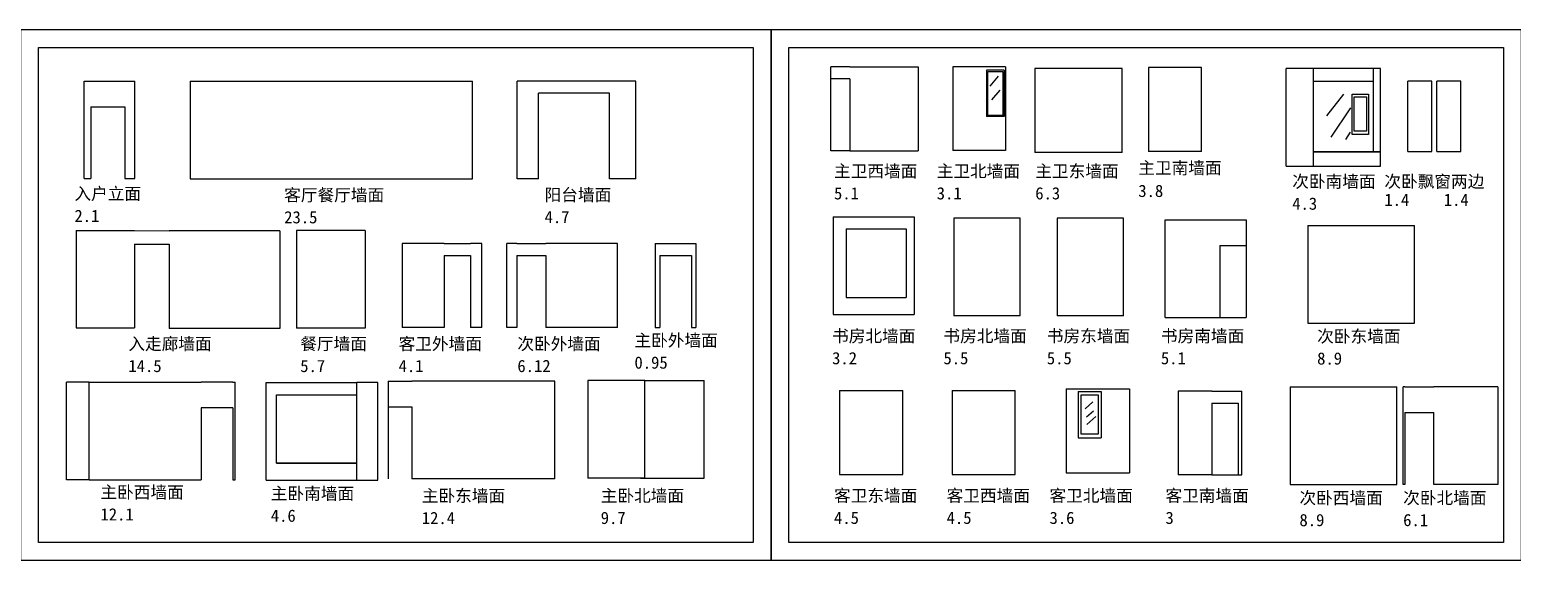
# Model space of a CAD drawing. Header units: millimetres. Extents: x -1666 to 220555, y -7114 to 28673.
# Drawn here: x 111297 to 154582, y -4928 to 10561 of the extents above; entities that cross this region are included whole.
import ezdxf

# ---------------------------------------------------------------- set-up
doc = ezdxf.new("R2010")
doc.units = ezdxf.units.MM
doc.header["$LTSCALE"] = 80
doc.styles.get("Standard").update_dxf_attribs({"font": 'arial.ttf'})

msp = doc.modelspace()

# ---------------------------------------------------------------- linework, layer by layer
at = {"color": 41, "true_color": 0xf4ee51}
for p, q in [((134689.301, 9125.576), (134689.301, 9475.576)), ((135244.301, 9475.576), (134689.301, 9475.576)), ((135244.301, 9125.576), (134689.301, 9125.576)), ((134689.301, 7025.576), (134689.301, 9125.576)), ((135244.301, 9125.576), (135244.301, 7025.576)), ((137239.301, 9475.576), (137239.301, 7025.576)), ((138248.02, 9479.829), (138248.02, 7029.829)), ((139788.02, 9479.829), (138248.02, 9479.829)), ((139228.02, 9379.829), (139228.02, 8029.829)), ((139743.02, 9379.829), (139228.02, 9379.829)), ((139338.02, 8909.829), (139578.02, 9199.829)), ((139743.02, 9379.829), (139743.02, 8029.829)), ((139788.02, 9479.829), (139788.02, 7029.829)), ((140639.813, 9427.105), (140639.813, 6977.105)), ((143189.813, 6977.105), (143189.813, 9427.105)), ((143964.035, 9455.651), (143964.035, 7005.651)), ((145504.035, 7005.651), (145504.035, 9455.651)), ((147974.953, 6575.823), (147974.953, 9430.823)), ((150734.953, 9430.823), (147974.953, 9430.823)), ((148774.953, 6575.823), (148774.953, 9430.823)), ((150529.953, 7000.823), (150529.953, 9430.823)), ((150734.953, 6575.823), (150734.953, 9430.823)), ((112889.132, 6212.217), (112889.132, 9062.217)), ((113084.132, 9062.217), (114074.132, 9062.217)), ((114364.132, 6212.217), (114364.132, 9062.217)), ((115979.388, 9059.218), (115979.388, 6209.218)), ((124224.388, 6209.218), (124224.388, 9059.218)), ((125524.794, 6210.811), (125524.794, 9060.811)), ((126154.794, 6210.811), (126154.794, 8710.811)), ((128224.794, 6210.811), (128224.794, 8710.811)), ((128989.794, 6210.811), (128989.794, 9060.811)), ((139388.02, 8509.829), (139628.02, 8799.829)), ((148774.953, 9060.823), (150529.953, 9060.823)), ((149164.953, 8045.823), (149664.953, 8675.823)), ((151527.931, 7000.823), (151527.931, 9060.823)), ((152227.931, 9060.823), (151527.931, 9060.823)), ((152227.931, 7000.823), (152227.931, 9060.823)), ((152378.401, 7000.823), (152378.401, 9060.823)), ((153078.401, 9060.823), (152378.401, 9060.823)), ((153078.401, 7000.823), (153078.401, 9060.823)), ((113084.132, 8312.217), (114074.132, 8312.217)), ((113084.132, 8312.217), (113084.132, 6212.217)), ((114074.132, 8312.217), (114074.132, 6212.217)), ((149294.953, 7425.823), (149862.687, 8280.687)), ((139743.02, 8029.829), (139228.02, 8029.829)), ((149724.953, 7355.823), (149855.947, 7569.07)), ((135244.301, 7025.576), (134689.301, 7025.576)), ((139788.02, 7029.829), (138248.02, 7029.829)), ((148774.953, 7000.823), (150734.953, 7000.823)), ((148774.953, 6990.823), (150734.953, 6990.823)), ((151527.931, 7000.823), (152227.931, 7000.823)), ((152378.401, 7000.823), (153078.401, 7000.823)), ((147974.953, 6575.823), (150734.953, 6575.823)), ((134753.713, 5094.72), (135138.713, 5094.72)), ((134753.713, 5094.72), (134753.713, 2244.72)), ((135138.713, 5094.72), (136883.713, 5094.72)), ((136883.713, 5094.72), (137118.713, 5094.72)), ((137118.713, 5094.72), (137118.713, 2244.72)), ((140213.221, 5061.238), (138278.221, 5061.238)), ((138278.221, 5061.238), (138278.221, 2211.238)), ((140213.221, 2211.238), (140213.221, 5061.238)), ((143231.72, 5061.238), (141296.72, 5061.238)), ((141296.72, 5061.238), (141296.72, 2211.238)), ((143231.72, 2211.238), (143231.72, 5061.238)), ((144450.851, 2159.419), (144450.851, 5009.419)), ((146040.851, 5009.419), (146815.851, 5009.419)), ((146815.851, 5009.419), (146815.851, 4259.419)), ((148613.427, 4848.468), (148613.427, 1998.468)), ((151723.427, 1998.468), (151723.427, 4848.468)), ((112658.218, 4703.466), (112658.218, 1853.466)), ((114358.218, 4703.466), (115373.218, 4693.466)), ((118603.218, 4693.466), (118603.218, 1843.466)), ((119090.376, 4700.343), (119090.376, 1850.343)), ((121090.376, 4700.343), (121090.376, 1850.343)), ((135138.713, 4744.72), (136883.713, 4744.72)), ((135138.713, 4744.72), (135138.713, 2744.72)), ((136883.713, 4744.72), (136883.713, 2744.72)), ((114358.218, 4303.466), (114358.218, 1853.466)), ((114358.218, 4303.466), (115373.218, 4303.466)), ((115373.218, 4303.466), (115373.218, 1843.466)), ((122168.866, 4317.842), (122168.866, 1867.842)), ((123393.866, 4317.842), (124163.866, 4317.842)), ((123393.866, 3967.842), (123393.866, 1867.842)), ((123393.866, 3967.842), (124163.866, 3967.842)), ((124163.866, 3967.842), (124163.866, 1867.842)), ((124493.866, 1867.842), (124493.866, 4317.842)), ((125515.524, 4317.104), (125225.524, 4317.104)), ((125225.524, 1867.104), (125225.524, 4317.104)), ((125515.524, 4317.104), (126365.524, 4317.104)), ((125515.524, 3967.104), (126365.524, 3967.104)), ((125515.524, 3967.104), (125515.524, 1867.104)), ((126365.524, 3967.104), (126365.524, 1867.104)), ((128455.524, 1867.104), (128455.524, 4317.104)), ((129561.605, 4318.256), (129561.605, 1868.256)), ((129696.605, 4318.256), (130621.605, 4318.256)), ((129696.605, 3968.256), (130621.605, 3968.256)), ((129696.605, 3968.256), (129696.605, 1868.256)), ((130621.605, 3968.256), (130621.605, 1868.256)), ((130741.605, 4318.256), (130741.605, 1868.256)), ((146040.851, 4259.419), (146815.851, 4259.419)), ((146040.851, 4259.419), (146040.851, 2159.419)), ((146815.851, 4259.419), (146815.851, 2159.419)), ((135138.713, 2744.72), (136883.713, 2744.72)), ((134753.713, 2244.72), (135138.713, 2244.72)), ((135138.713, 2244.72), (136883.713, 2244.72)), ((136883.713, 2244.72), (137118.713, 2244.72)), ((140213.221, 2211.238), (138278.221, 2211.238)), ((143231.72, 2211.238), (141296.72, 2211.238)), ((125515.524, 1867.104), (125225.524, 1867.104)), ((146040.851, 2159.419), (146815.851, 2159.419)), ((112368.285, -2579.289), (112368.285, 270.711)), ((113035.785, -2579.289), (113035.785, 270.711)), ((117225.785, 270.711), (116300.785, 270.711)), ((117300.785, -2579.289), (117300.785, 270.711)), ((118197.248, 261.199), (120847.248, 261.199)), ((118197.248, -2588.801), (118197.248, 261.199)), ((120847.248, -2588.801), (120847.248, 261.199)), ((121457.248, 261.199), (120847.248, 261.199)), ((121457.248, -2588.801), (121457.248, 261.199)), ((121766.75, 304.27), (122456.75, 304.27)), ((121766.75, 304.27), (121766.75, -445.73)), ((126626.75, -2545.73), (126626.75, 304.27)), ((127594.647, 321.979), (127594.647, -2528.021)), ((129254.647, -2528.021), (129254.647, 321.979)), ((129254.647, -2528.021), (129254.647, 321.979)), ((130984.647, -2528.021), (130984.647, 321.979)), ((134938.98, 29.158), (134938.98, -2420.842)), ((136783.98, -2420.842), (136783.98, 29.158)), ((138226.355, 29.158), (138226.355, -2420.842)), ((140071.355, -2420.842), (140071.355, 29.158)), ((141559.708, 75.975), (141559.708, -2374.025)), ((141559.708, 75.975), (143409.708, 75.975)), ((143409.708, 75.975), (143409.708, -2374.025)), ((144826.16, 14.14), (144826.16, -2435.86)), ((145811.16, 14.14), (146581.16, 14.14)), ((146681.16, -2435.86), (146681.16, 14.14)), ((148097.108, 132.156), (148097.108, -2717.844)), ((151207.108, -2717.844), (151207.108, 132.156)), ((151393.81, -2711.929), (151393.81, 138.071)), ((151443.81, 138.071), (152293.81, 138.071)), ((154153.81, 138.071), (154153.81, -2711.929)), ((118507.248, -2093.801), (118507.248, -98.801)), ((118507.248, -98.801), (120847.248, -98.801)), ((141909.708, -4.025), (142579.708, -4.025)), ((141909.708, -4.025), (141909.708, -1354.025)), ((142114.708, -504.025), (142334.708, -304.025)), ((142579.708, -4.025), (142579.708, -1354.025)), ((145811.16, -335.86), (146581.16, -335.86)), ((145811.16, -335.86), (145811.16, -2435.86)), ((146581.16, -335.86), (146581.16, -2435.86)), ((117225.785, -479.289), (116300.785, -479.289)), ((116300.785, -479.289), (116300.785, -2579.289)), ((117225.785, -479.289), (117225.785, -2579.289)), ((121766.75, -445.73), (122456.75, -445.73)), ((121766.75, -445.73), (121766.75, -2545.73)), ((122456.75, -445.73), (122456.75, -2545.73)), ((142154.708, -744.025), (142354.708, -564.025)), ((142164.708, -964.025), (142424.708, -734.025)), ((151443.81, -611.929), (152293.81, -611.929)), ((151443.81, -611.929), (151443.81, -2711.929)), ((152293.81, -2711.929), (152293.81, -611.929)), ((141909.708, -1354.025), (142579.708, -1354.025)), ((118507.248, -2083.801), (120847.248, -2083.801)), ((118507.248, -2093.801), (120847.248, -2093.801)), ((118197.248, -2588.801), (120847.248, -2588.801)), ((129134.647, -2528.021), (129254.647, -2528.021)), ((129134.647, -2528.021), (129254.647, -2528.021)), ((141559.708, -2374.025), (143409.708, -2374.025)), ((145811.16, -2435.86), (146581.16, -2435.86))]:
    msp.add_line(p, q, dxfattribs=at)
at = {"color": 2, "true_color": 0xf1eb1f}
for p, q in [((135244.301, 9475.576), (137239.301, 9475.576)), ((143189.813, 9427.105), (140639.813, 9427.105)), ((145504.035, 9455.651), (143964.035, 9455.651)), ((112889.132, 9062.217), (113084.132, 9062.217)), ((114074.132, 9062.217), (114364.132, 9062.217)), ((115979.388, 9059.218), (124224.388, 9059.218)), ((128989.794, 9060.811), (125524.794, 9060.811)), ((128224.794, 8710.811), (126154.794, 8710.811)), ((135244.301, 7025.576), (137239.301, 7025.576)), ((143189.813, 6977.105), (140639.813, 6977.105)), ((145504.035, 7005.651), (143964.035, 7005.651)), ((112889.132, 6212.217), (113084.132, 6212.217)), ((114074.132, 6212.217), (114364.132, 6212.217)), ((115979.388, 6209.218), (124224.388, 6209.218)), ((126154.794, 6210.811), (125524.794, 6210.811)), ((128989.794, 6210.811), (128224.794, 6210.811)), ((144450.851, 5009.419), (146040.851, 5009.419)), ((148613.427, 4848.468), (151723.427, 4848.468)), ((112658.218, 4703.466), (114358.218, 4703.466)), ((118603.218, 4693.466), (115373.218, 4693.466)), ((121090.376, 4700.343), (119090.376, 4700.343)), ((123393.866, 4317.842), (122168.866, 4317.842)), ((124493.866, 4317.842), (124163.866, 4317.842)), ((128455.524, 4317.104), (126365.524, 4317.104)), ((129561.605, 4318.256), (129696.605, 4318.256)), ((130621.605, 4318.256), (130741.605, 4318.256)), ((112658.218, 1853.466), (114358.218, 1853.466)), ((118603.218, 1843.466), (115373.218, 1843.466)), ((121090.376, 1850.343), (119090.376, 1850.343)), ((123393.866, 1867.842), (122168.866, 1867.842)), ((124493.866, 1867.842), (124163.866, 1867.842)), ((128455.524, 1867.104), (126365.524, 1867.104)), ((129561.605, 1868.256), (129696.605, 1868.256)), ((130621.605, 1868.256), (130741.605, 1868.256)), ((144450.851, 2159.419), (146040.851, 2159.419)), ((148613.427, 1998.468), (151723.427, 1998.468)), ((113035.785, 270.711), (112368.285, 270.711)), ((113035.785, 270.711), (116300.785, 270.711)), ((117225.785, 270.711), (117300.785, 270.711)), ((126626.75, 304.27), (122456.75, 304.27)), ((129254.647, 321.979), (127594.647, 321.979)), ((129254.647, 321.979), (130984.647, 321.979)), ((134938.98, 29.158), (136783.98, 29.158)), ((138226.355, 29.158), (140071.355, 29.158)), ((145811.16, 14.14), (144826.16, 14.14)), ((146581.16, 14.14), (146681.16, 14.14)), ((148097.108, 132.156), (151207.108, 132.156)), ((151443.81, 138.071), (151393.81, 138.071)), ((154153.81, 138.071), (152293.81, 138.071)), ((113035.785, -2579.289), (112368.285, -2579.289)), ((113035.785, -2579.289), (116300.785, -2579.289)), ((117225.785, -2579.289), (117300.785, -2579.289)), ((120847.248, -2588.801), (121457.248, -2588.801)), ((126626.75, -2545.73), (122456.75, -2545.73)), ((129254.647, -2528.021), (127594.647, -2528.021)), ((129254.647, -2528.021), (130984.647, -2528.021)), ((134938.98, -2420.842), (136783.98, -2420.842)), ((138226.355, -2420.842), (140071.355, -2420.842)), ((145811.16, -2435.86), (144826.16, -2435.86)), ((146581.16, -2435.86), (146681.16, -2435.86)), ((148097.108, -2717.844), (151207.108, -2717.844)), ((151443.81, -2711.929), (151393.81, -2711.929)), ((154153.81, -2711.929), (152293.81, -2711.929))]:
    msp.add_line(p, q, dxfattribs=at)
at = {"color": 41, "true_color": 0xf4ee51}
for points in [[(111035.791, 10561.061), (132939.667, 10561.061), (132939.667, -4928.109), (111035.791, -4928.109)], [(111035.791, 10561.061), (132939.667, 10561.061), (132939.667, -4928.109), (111035.791, -4928.109)], [(132939.667, 10561.061), (154843.543, 10561.061), (154843.543, -4928.109), (132939.667, -4928.109)], [(132939.667, 10561.061), (154843.543, 10561.061), (154843.543, -4928.109), (132939.667, -4928.109)], [(111558.375, 10038.476), (132417.082, 10038.476), (132417.082, -4405.524), (111558.375, -4405.524)], [(111558.375, 10038.476), (132417.082, 10038.476), (132417.082, -4405.524), (111558.375, -4405.524)], [(133462.252, 10038.476), (154320.958, 10038.476), (154320.958, -4405.524), (133462.252, -4405.524)], [(133462.252, 10038.476), (154320.958, 10038.476), (154320.958, -4405.524), (133462.252, -4405.524)], [(139268.02, 9339.829), (139708.02, 9339.829), (139708.02, 8059.829), (139268.02, 8059.829)], [(149904.953, 8675.823), (150384.953, 8675.823), (150384.953, 7505.823), (149904.953, 7505.823)], [(149964.953, 8595.823), (150324.953, 8595.823), (150324.953, 7595.823), (149964.953, 7595.823)], [(141994.708, -94.025), (142494.708, -94.025), (142494.708, -1244.025), (141994.708, -1244.025)]]:
    msp.add_lwpolyline(points, close=True, dxfattribs=at)

# ---------------------------------------------------------------- texts
at = {"color": 41, "true_color": 0xf4ee51, "char_height": 356.81724, "attachment_point": 1}
for s, insert in [('{\\fSimSun|b0|i0|c134|p2;主卫西墙面}', (134778.837, 6611.26)), ('{\\fSimSun|b0|i0|c134|p2;主卫北墙面}', (137777.158, 6611.26)), ('{\\fSimSun|b0|i0|c134|p2;主卫东墙面}', (140654.427, 6611.26)), ('{\\fSimSun|b0|i0|c134|p2;主卫南墙面}', (143662.675, 6704.007)), ('{\\fSimSun|b0|i0|c134|p2;次卧南墙面}', (148156.315, 6309.834)), ('{\\fSimSun|b0|i0|c134|p2;次卧飘窗两边}', (150845.948, 6309.834)), ('{\\fSimSun|b0|i0|c134|p2;入户立面}', (112603.608, 5952.795)), ('{\\fSimSun|b0|i0|c134|p2;客厅餐厅墙面}', (118727.638, 5912.659)), ('{\\fSimSun|b0|i0|c134|p2;阳台墙面}', (126328.982, 5919.542)), ('{\\fSimSun|b0|i0|c134|p2;5.1}', (134778.837, 5963.153)), ('{\\fSimSun|b0|i0|c134|p2;3.1}', (137777.158, 5963.153)), ('{\\fSimSun|b0|i0|c134|p2;6.3}', (140654.427, 5963.153)), ('{\\fSimSun|b0|i0|c134|p2;3.8}', (143662.675, 6033.551)), ('{\\fSimSun|b0|i0|c134|p2;4.3}', (148156.315, 5661.726)), ('{\\fSimSun|b0|i0|c134|p2;1.4}', (150845.948, 5774.18)), ('{\\fSimSun|b0|i0|c134|p2;1.4}', (152580.907, 5774.18)), ('{\\fSimSun|b0|i0|c134|p2;2.1}', (112603.608, 5304.688)), ('{\\fSimSun|b0|i0|c134|p2;23.5}', (118727.638, 5264.552)), ('{\\fSimSun|b0|i0|c134|p2;4.7}', (126328.982, 5271.434)), ('{\\fSimSun|b0|i0|c134|p2;书房北墙面}', (134722.673, 1799.3)), ('{\\fSimSun|b0|i0|c134|p2;书房北墙面}', (137973.771, 1799.3)), ('{\\fSimSun|b0|i0|c134|p2;书房东墙面}', (140992.269, 1799.3)), ('{\\fSimSun|b0|i0|c134|p2;书房南墙面}', (144321.857, 1799.3)), ('{\\fSimSun|b0|i0|c134|p2;次卧东墙面}', (148883.75, 1790.526)), ('{\\fSimSun|b0|i0|c134|p2;入走廊墙面}', (114178.518, 1571.887)), ('{\\fSimSun|b0|i0|c134|p2;餐厅墙面}', (119196.542, 1571.887)), ('{\\fSimSun|b0|i0|c134|p2;客卫外墙面}', (122067.367, 1571.887)), ('{\\fSimSun|b0|i0|c134|p2;次卧外墙面}', (125535.396, 1571.887)), ('{\\fSimSun|b0|i0|c134|p2;主卧外墙面}', (128953.247, 1670.901)), ('{\\fSimSun|b0|i0|c134|p2;14.5}', (114178.518, 923.78)), ('{\\fSimSun|b0|i0|c134|p2;5.7}', (119196.542, 923.78)), ('{\\fSimSun|b0|i0|c134|p2;4.1}', (122067.367, 923.78)), ('{\\fSimSun|b0|i0|c134|p2;6.12}', (125535.396, 923.78)), ('{\\fSimSun|b0|i0|c134|p2;0.95}', (128953.247, 1022.794)), ('{\\fSimSun|b0|i0|c134|p2;3.2}', (134722.673, 1151.192)), ('{\\fSimSun|b0|i0|c134|p2;5.5}', (137973.771, 1151.192)), ('{\\fSimSun|b0|i0|c134|p2;5.5}', (140992.269, 1151.192)), ('{\\fSimSun|b0|i0|c134|p2;5.1}', (144321.857, 1151.192)), ('{\\fSimSun|b0|i0|c134|p2;8.9}', (148883.75, 1142.419)), ('{\\fSimSun|b0|i0|c134|p2;主卧西墙面}', (113363.643, -2760.016)), ('{\\fSimSun|b0|i0|c134|p2;主卧南墙面}', (118337.342, -2798.056)), ('{\\fSimSun|b0|i0|c134|p2;主卧东墙面}', (122745.181, -2864.658)), ('{\\fSimSun|b0|i0|c134|p2;主卧北墙面}', (127969.168, -2862.643)), ('{\\fSimSun|b0|i0|c134|p2;客卫东墙面}', (134778.837, -2860.958)), ('{\\fSimSun|b0|i0|c134|p2;客卫西墙面}', (138066.212, -2860.958)), ('{\\fSimSun|b0|i0|c134|p2;客卫北墙面}', (141070.075, -2860.958)), ('{\\fSimSun|b0|i0|c134|p2;客卫南墙面}', (144455.107, -2860.958)), ('{\\fSimSun|b0|i0|c134|p2;次卧西墙面}', (148367.431, -2925.786)), ('{\\fSimSun|b0|i0|c134|p2;次卧北墙面}', (151395.164, -2925.786)), ('{\\fSimSun|b0|i0|c134|p2;12.1}', (113363.643, -3408.124)), ('{\\fSimSun|b0|i0|c134|p2;4.6}', (118337.342, -3446.164)), ('{\\fSimSun|b0|i0|c134|p2;12.4}', (122745.181, -3512.765)), ('{\\fSimSun|b0|i0|c134|p2;9.7}', (127969.168, -3510.75)), ('{\\fSimSun|b0|i0|c134|p2;4.5}', (134778.837, -3509.065)), ('{\\fSimSun|b0|i0|c134|p2;4.5}', (138066.212, -3509.065)), ('{\\fSimSun|b0|i0|c134|p2;3.6}', (141070.075, -3509.065)), ('{\\fSimSun|b0|i0|c134|p2;3}', (144455.107, -3509.065)), ('{\\fSimSun|b0|i0|c134|p2;8.9}', (148367.431, -3573.893)), ('{\\fSimSun|b0|i0|c134|p2;6.1}', (151395.164, -3573.893))]:
    msp.add_mtext_dynamic_manual_height_columns(s, width=197330.18505, gutter_width=1784.086, heights=[0], dxfattribs=dict(at, insert=insert))

doc.saveas('drawing.dxf')
